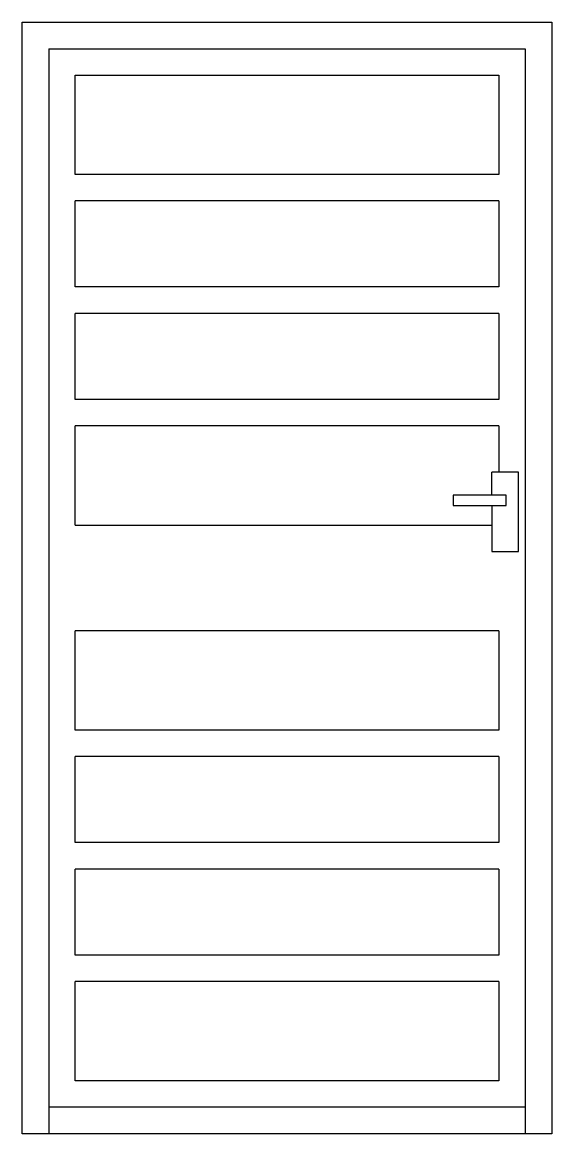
# Model space of a CAD drawing. Header units: millimetres. Extents: x -747.42 to -746.42, y 1755.63 to 1757.73.
import ezdxf

# ---------------------------------------------------------------- set-up
doc = ezdxf.new("R2010")
doc.units = ezdxf.units.MM
doc.header["$LTSCALE"] = 10
doc.layers.add('Portas', color=2, linetype='Continuous')

msp = doc.modelspace()

# ---------------------------------------------------------------- linework, layer by layer
at = {"layer": 'Portas'}
for p, q in [((-747.4158, 1757.73), (-746.4158, 1757.73)), ((-747.4158, 1755.63), (-747.4158, 1757.73)), ((-746.4158, 1757.73), (-746.4158, 1755.63)), ((-746.4158, 1755.63), (-747.4158, 1755.63))]:
    msp.add_line(p, q, dxfattribs=at)
at = {"layer": 'Portas', "color": 1}
for p, q in [((-747.3658, 1757.68), (-747.3658, 1755.63)), ((-747.3658, 1757.68), (-746.4658, 1757.68)), ((-746.4658, 1757.68), (-746.4658, 1755.63)), ((-747.3158, 1757.63), (-746.5158, 1757.63)), ((-747.3158, 1757.4425), (-747.3158, 1757.63)), ((-746.5158, 1757.63), (-746.5158, 1757.4425)), ((-746.5158, 1757.4425), (-747.3158, 1757.4425)), ((-746.5158, 1757.3925), (-747.3158, 1757.3925)), ((-747.3158, 1757.23), (-747.3158, 1757.3925)), ((-746.5158, 1757.3925), (-746.5158, 1757.23)), ((-746.5158, 1757.23), (-747.3158, 1757.23)), ((-746.5158, 1757.18), (-747.3158, 1757.18)), ((-747.3158, 1757.0175), (-747.3158, 1757.18)), ((-746.5158, 1757.18), (-746.5158, 1757.0175)), ((-746.5158, 1757.0175), (-747.3158, 1757.0175)), ((-746.5158, 1756.9675), (-747.3158, 1756.9675)), ((-747.3158, 1756.78), (-747.3158, 1756.9675)), ((-746.5158, 1756.9675), (-746.5158, 1756.88)), ((-746.5288, 1756.8367), (-746.5288, 1756.88)), ((-746.4788, 1756.88), (-746.5288, 1756.88)), ((-746.4788, 1756.73), (-746.4788, 1756.88)), ((-746.5018, 1756.8367), (-746.6018, 1756.8367)), ((-746.6018, 1756.8367), (-746.6018, 1756.8167)), ((-746.5018, 1756.8167), (-746.5018, 1756.8367)), ((-746.6018, 1756.8167), (-746.5018, 1756.8167)), ((-746.5288, 1756.8167), (-746.5288, 1756.73)), ((-747.3158, 1756.78), (-746.5288, 1756.78)), ((-746.5288, 1756.73), (-746.4788, 1756.73)), ((-746.5158, 1756.58), (-747.3158, 1756.58)), ((-747.3158, 1756.3925), (-747.3158, 1756.58)), ((-746.5158, 1756.58), (-746.5158, 1756.3925)), ((-746.5158, 1756.3925), (-747.3158, 1756.3925)), ((-746.5158, 1756.3425), (-747.3158, 1756.3425)), ((-747.3158, 1756.18), (-747.3158, 1756.3425)), ((-746.5158, 1756.3425), (-746.5158, 1756.18)), ((-746.5158, 1756.18), (-747.3158, 1756.18)), ((-746.5158, 1756.13), (-747.3158, 1756.13)), ((-747.3158, 1755.9675), (-747.3158, 1756.13)), ((-746.5158, 1756.13), (-746.5158, 1755.9675)), ((-746.5158, 1755.9675), (-747.3158, 1755.9675)), ((-746.5158, 1755.9175), (-747.3158, 1755.9175)), ((-747.3158, 1755.73), (-747.3158, 1755.9175)), ((-746.5158, 1755.9175), (-746.5158, 1755.73)), ((-746.5158, 1755.73), (-747.3158, 1755.73)), ((-746.4658, 1755.68), (-747.3658, 1755.68))]:
    msp.add_line(p, q, dxfattribs=at)

doc.saveas('drawing.dxf')
